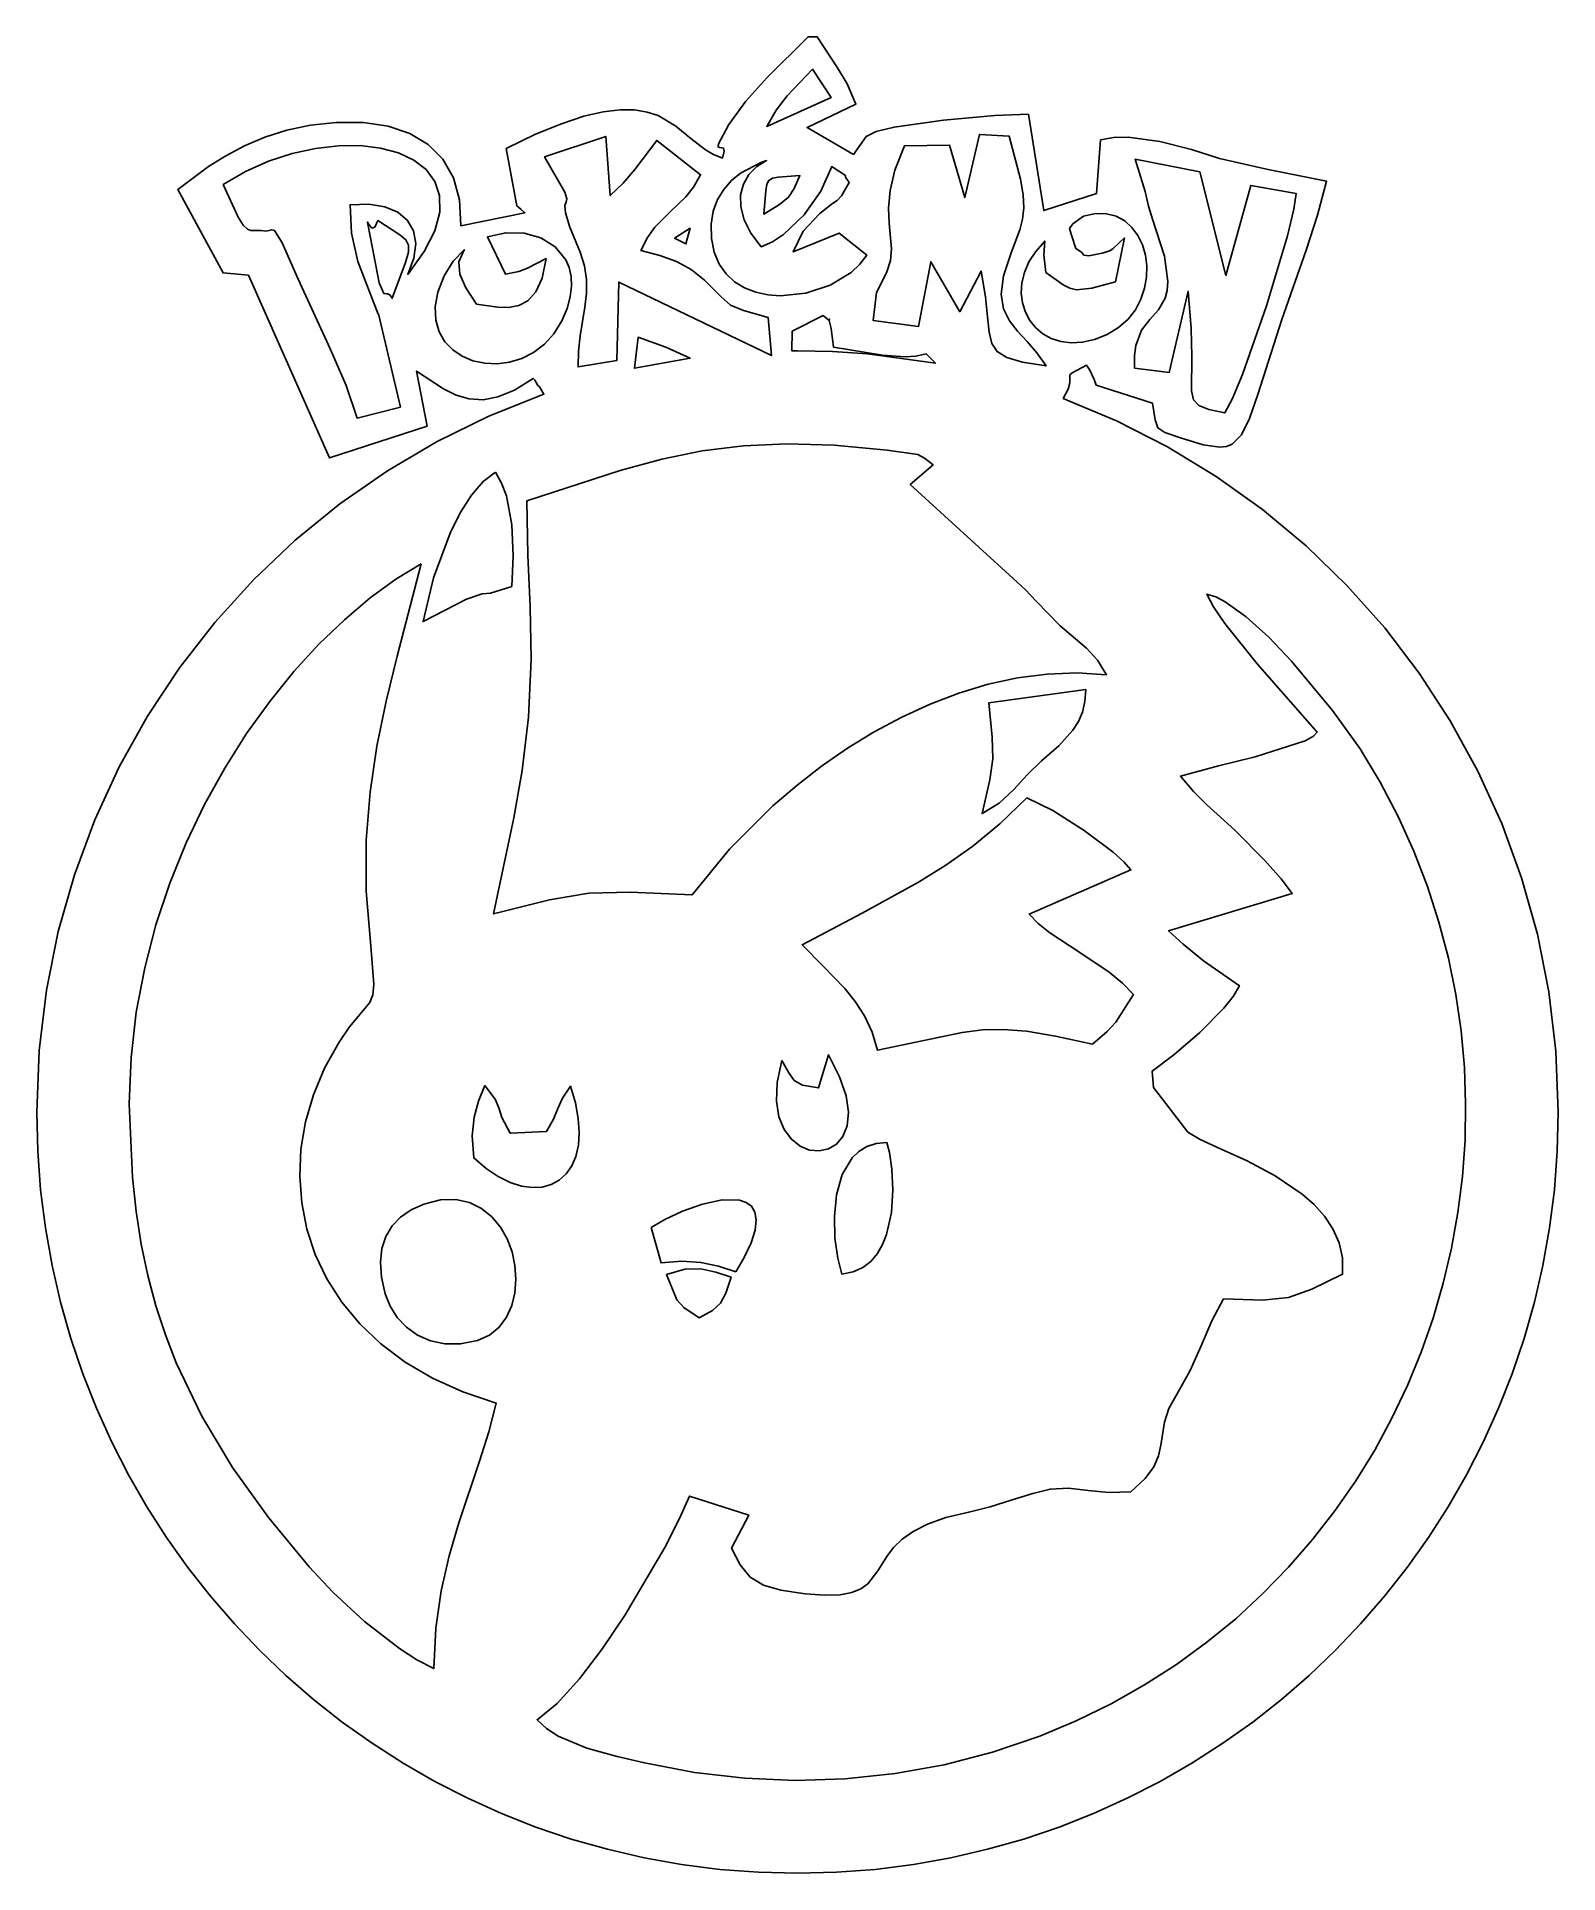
# Model space of a CAD drawing. Extents: x 34 to 176, y 62 to 234.
import ezdxf

# ---------------------------------------------------------------- set-up
doc = ezdxf.new("R2010")
doc.units = 0

msp = doc.modelspace()

# ---------------------------------------------------------------- linework, layer by layer
at = {"layer": 'Layer 1', "color": 250}
for points in [[(129.9145, 200.5833), (130.367994, 201.451715), (130.545767, 202.034902), (130.521713, 202.641788), (130.543663, 202.813586), (130.737452, 202.996355), (132.0881, 203.691), (132.0881, 203.691), (132.417863, 203.23595), (132.8002, 202.3516), (132.8002, 202.3516), (133.0106, 201.8328), (133.0106, 201.8328), (138.2939, 200.1314), (138.2939, 200.1314), (138.544767, 198.598105), (138.787563, 197.830737), (139.437927, 197.404302), (140.9115, 196.8938), (140.9115, 196.8938), (143.031075, 196.244014), (144.592163, 196.024228), (145.208818, 196.099315), (145.740506, 196.310379), (146.62185, 197.1784), (147.381937, 198.704228), (148.166513, 200.963797), (150.3921, 207.9879), (150.3921, 207.9879), (152.681875, 214.483425), (153.760575, 217.764853), (154.6028, 220.9389), (154.6028, 220.9389), (148.963263, 222.082675), (144.5508, 223.0637), (144.5508, 223.0637), (141.928356, 223.916592), (138.956375, 224.670812), (135.996356, 225.057102), (134.633802, 225.028128), (133.4098, 224.8062), (133.4098, 224.8062), (133.0298, 219.7905), (133.0298, 219.7905), (128.0876, 218.1915), (128.0876, 218.1915), (126.6556, 227.2242), (126.6556, 227.2242), (123.513266, 227.088659), (118.698, 226.672525), (114.058609, 226.007878), (112.382619, 225.592388), (111.4439, 225.1268), (111.4439, 225.1268), (110.2418, 223.4512), (110.2418, 223.4512), (105.9058, 225.9689), (105.9058, 225.9689), (110.4804, 228.1651), (110.4804, 228.1651), (109.645861, 230.053789), (108.736537, 231.552788), (106.8417, 234.482), (106.8417, 234.482), (105.9923, 234.482), (105.9923, 234.482), (102.122187, 230.614925), (100.14673, 228.456978), (98.5508, 226.2551), (98.5508, 226.2551), (97.591544, 224.433711), (97.559513, 224.149833), (97.69515, 224.087713), (98.077231, 224.040383), (98.127579, 223.760993), (97.9534, 223.115), (97.9534, 223.115), (97.124551, 223.436957), (96.376873, 223.872832), (95.005516, 224.95825), (93.6003, 226.115087), (91.9222, 227.087175), (90.906122, 227.423886), (89.732187, 227.618348), (88.370517, 227.638538), (86.791234, 227.452438), (84.96446, 227.028024), (82.860314, 226.333277), (80.448921, 225.336176), (77.7004, 224.0047), (77.7004, 224.0047), (78.6976, 218.6294), (78.6976, 218.6294), (79.068, 218.3168), (79.068, 218.3168), (79.4403, 217.9947), (79.4403, 217.9947), (73.4263, 216.7724), (73.4263, 216.7724), (73.317008, 219.199694), (72.750491, 221.273061), (71.762421, 222.995557), (70.388475, 224.370238), (68.664325, 225.400157), (66.625647, 226.08837), (64.308114, 226.437933), (61.7474, 226.4519), (61.7474, 226.4519), (59.340218, 226.191944), (57.115453, 225.719194), (55.060586, 225.064803), (53.1631, 224.259925), (51.410476, 223.335712), (49.790197, 222.323319), (46.8966, 220.1586), (46.8966, 220.1586), (51.1459, 212.3514), (51.1459, 212.3514), (53.5265, 212.1521), (53.5265, 212.1521), (61.1343, 195.0097), (61.1343, 195.0097), (70.2762, 198.005), (70.2762, 198.005), (69.2968, 203.1457), (69.2968, 203.1457), (71.804052, 201.493311), (73.006844, 200.903556), (74.232112, 200.543138), (75.522129, 200.46584), (76.919167, 200.725445), (78.4655, 201.375738), (80.2034, 202.4705), (80.2034, 202.4705), (80.3816, 202.304463), (80.5142, 202.0668), (80.5142, 202.0668), (80.658513, 201.809338), (80.8116, 201.6628), (80.8116, 201.6628), (81.2225, 200.9967), (81.2225, 200.9966), (76.123804, 198.96841), (71.226739, 196.568038), (66.548873, 193.813055), (62.107773, 190.721027), (57.921008, 187.309522), (54.006143, 183.596111), (50.380747, 179.59836), (47.062387, 175.333838), (44.068631, 170.820113), (41.417046, 166.074753), (39.125199, 161.115328), (37.210658, 155.959405), (35.69099, 150.624552), (34.583763, 145.128338), (33.906544, 139.488331), (33.6769, 133.7221), (33.6769, 133.722), (33.769705, 130.051106), (34.045133, 126.428404), (34.498701, 122.858377), (35.125929, 119.345507), (35.922336, 115.894276), (36.883439, 112.509165), (38.004757, 109.194657), (39.281809, 105.955233), (40.710114, 102.795375), (42.28519, 99.719566), (44.002555, 96.732287), (45.857729, 93.83802), (47.846229, 91.041247), (49.963574, 88.34645), (52.205283, 85.758112), (54.566875, 83.280713), (57.043868, 80.918735), (59.63178, 78.676662), (62.32613, 76.558974), (65.122437, 74.570153), (68.016219, 72.714682), (71.002995, 70.997043), (74.078284, 69.421717), (77.237603, 67.993186), (80.476472, 66.715932), (83.790409, 65.594438), (87.174933, 64.633184), (90.625561, 63.836654), (94.137814, 63.209328), (97.707209, 62.755689), (101.329265, 62.480219), (104.9995, 62.3874), (104.9996, 62.3874), (108.669863, 62.48022), (112.291944, 62.75569), (115.861363, 63.209331), (119.373638, 63.836658), (122.824287, 64.633191), (126.20883, 65.594447), (129.522785, 66.715945), (132.76167, 67.993202), (135.921005, 69.421736), (138.996307, 70.997066), (141.983096, 72.71471), (144.87689, 74.570185), (147.673207, 76.55901), (150.367567, 78.676702), (152.955487, 80.918781), (155.432487, 83.280763), (157.794086, 85.758166), (160.035801, 88.34651), (162.153151, 91.041311), (164.141656, 93.838088), (165.996833, 96.73236), (167.714201, 99.719643), (169.289279, 102.795456), (170.717586, 105.955317), (171.99464, 109.194744), (173.115959, 112.509256), (174.077063, 115.894369), (174.87347, 119.345603), (175.500699, 122.858475), (175.954267, 126.428503), (176.229695, 130.051205), (176.3225, 133.7221), (176.3225, 133.7221), (176.09909, 139.409888), (175.440094, 144.975129), (174.362363, 150.40097), (172.88275, 155.670558), (171.018105, 160.767039), (168.785281, 165.673561), (166.201129, 170.37327), (163.2825, 174.849313), (160.046246, 179.084836), (156.509219, 183.062988), (152.68827, 186.766914), (148.60025, 190.179761), (144.262012, 193.284676), (139.690406, 196.064807), (134.902285, 198.503299), (129.9145, 200.5833), (129.9145, 200.5833)], [(108.1512, 228.7977), (102.1116, 226.0801), (102.1116, 226.0801), (103.004259, 227.58985), (104.04195, 228.9538), (106.4082, 231.4333), (106.4082, 231.4333), (108.1512, 228.7977), (108.1512, 228.7977)], [(65.7318, 208.5131), (67.7692, 199.7788), (67.7692, 199.7788), (63.7261, 198.7489), (63.7261, 198.7489), (62.681977, 201.813045), (61.204138, 205.173937), (58.1733, 211.7663), (58.1733, 211.7663), (56.694362, 215.169133), (55.956575, 216.320887), (55.708968, 216.401059), (55.458675, 216.336598), (55.143038, 216.266886), (54.6994, 216.3313), (54.6994, 216.3313), (54.046911, 216.333286), (53.749923, 216.315439), (53.425837, 216.437862), (53.039704, 216.815178), (52.55657, 217.562008), (51.1595, 220.6227), (51.1595, 220.6227), (53.249242, 221.842904), (55.421397, 222.81395), (57.629493, 223.539344), (59.827055, 224.022589), (61.967609, 224.267189), (64.004681, 224.276649), (65.891799, 224.054472), (67.582487, 223.604163), (69.030273, 222.929224), (70.188683, 222.033162), (71.011242, 220.919479), (71.451477, 219.59168), (71.462914, 218.053268), (70.999079, 216.307748), (70.013499, 214.358624), (68.4597, 212.2094), (68.4597, 212.2094), (69.043713, 213.736642), (69.219352, 215.104255), (69.010843, 216.290318), (68.442412, 217.272912), (67.538287, 218.030118), (66.322692, 218.540014), (64.819854, 218.780681), (63.054, 218.7302), (63.054, 218.7302), (63.198225, 216.070725), (63.7752, 213.4138), (63.7752, 213.4138), (65.6915, 208.4716), (65.6915, 208.4716), (65.7318, 208.5131), (65.7318, 208.5131)], [(102.5581, 204.6025), (88.2494, 211.4868), (88.2494, 211.4868), (88.0539, 204.1305), (88.0539, 204.1305), (84.4301, 203.5482), (84.4301, 203.5482), (84.462684, 205.03219), (84.620386, 206.450686), (85.055238, 209.142338), (85.204435, 210.441066), (85.222845, 211.725445), (85.046492, 213.008261), (84.6114, 214.3023), (84.6114, 214.3023), (83.647601, 216.625554), (83.243253, 217.971584), (83.197054, 218.656504), (83.3077, 218.996425), (83.37389, 219.307462), (83.194322, 219.905728), (81.2927, 223.2284), (81.2927, 223.2284), (87.0271, 225.1377), (87.0271, 225.1377), (87.4391, 219.6019), (87.4391, 219.6019), (88.668102, 220.751739), (89.739238, 222.042063), (91.8092, 224.7646), (91.8092, 224.7646), (95.9151, 221.5526), (95.9151, 221.5526), (95.238244, 220.38878), (94.527805, 219.4805), (93.060513, 218.077475), (91.621889, 216.637363), (90.947286, 215.682723), (90.3206, 214.454), (90.3206, 214.454), (92.099955, 213.9676), (93.657787, 213.40635), (95.040327, 212.66975), (96.2938, 211.6573), (96.2938, 211.6573), (97.799697, 210.132652), (98.7283, 209.343013), (99.930053, 208.836292), (102.2554, 208.1604), (102.2554, 208.1604), (102.5581, 204.6025), (102.5581, 204.6025)], [(112.0835, 207.8914), (112.40785, 210.507775), (113.3364, 212.3524), (113.3364, 212.3524), (113.715689, 213.497915), (113.803764, 214.613448), (113.592163, 217.011137), (113.535432, 218.421579), (113.67338, 220.058608), (114.127478, 221.986367), (115.0192, 224.269), (115.0192, 224.269), (119.2521, 224.3317), (119.2521, 224.3317), (120.6789, 219.4045), (120.6789, 219.4045), (122.0475, 225.3239), (122.0475, 225.3239), (124.8423, 225.1789), (124.8423, 225.1789), (125.915425, 221.125977), (126.14877, 219.661603), (126.204425, 218.447587), (126.100734, 217.390655), (125.856038, 216.39753), (125.017, 214.2296), (125.017, 214.2296), (124.298779, 212.071648), (124.100595, 210.363066), (124.323604, 208.998213), (124.868963, 207.87145), (125.637825, 206.877137), (126.531348, 205.909634), (127.450688, 204.863302), (128.297, 203.6325), (128.297, 203.6325), (126.106788, 204.000659), (124.632175, 204.420606), (123.71948, 204.972544), (123.215025, 205.736675), (122.965129, 206.793203), (122.816113, 208.222331), (122.614296, 210.104263), (122.206, 212.5192), (122.206, 212.5192), (120.2098, 208.7076), (120.2098, 208.7076), (117.4917, 213.3895), (117.4917, 213.3895), (116.3528, 207.3404), (116.3528, 207.3404), (112.0835, 207.8914), (112.0835, 207.8914)], [(111.4851, 214.0224), (110.837342, 213.165183), (110.032792, 212.402681), (108.057723, 211.189725), (105.768703, 210.439331), (103.374538, 210.2073), (102.203278, 210.303108), (101.084037, 210.549431), (100.042913, 210.953245), (99.106008, 211.521525), (98.299423, 212.261245), (97.64926, 213.179381), (97.181618, 214.282908), (96.9226, 215.5788), (96.9226, 215.5788), (96.8992, 216.923844), (97.105109, 218.139664), (97.511696, 219.22583), (98.090325, 220.181913), (98.812364, 221.007481), (99.649178, 221.702105), (101.5526, 222.6968), (101.5526, 222.6968), (102.0989, 222.8774), (102.0989, 222.8774), (101.173631, 222.308292), (100.443436, 221.567139), (99.933945, 220.676701), (99.670787, 219.659738), (99.679594, 218.539006), (99.985995, 217.337267), (100.615621, 216.077279), (101.5941, 214.7818), (101.5941, 214.7818), (102.641457, 215.267489), (103.676802, 215.958123), (105.609887, 217.804338), (107.19023, 220.020658), (108.2147, 222.3073), (108.2147, 222.3073), (108.2619, 222.2778), (108.2619, 222.2778), (109.499763, 221.475575), (109.509342, 221.337075), (109.8311, 220.828), (109.8311, 220.828), (109.133444, 219.581464), (108.72015, 219.123113), (108.173131, 218.779305), (107.0743, 217.8764), (107.0743, 217.8764), (105.543837, 216.27385), (104.6055, 214.3137), (104.6055, 214.3137), (108.8922, 216.0835), (108.8922, 216.0835), (111.4851, 214.0224), (111.4851, 214.0224)], [(137.6007, 219.9701), (136.6707, 223.0053), (136.6707, 223.0053), (142.7162, 221.8296), (142.7162, 221.8296), (145.1667, 212.12), (145.1667, 212.12), (147.4937, 220.5422), (147.4937, 220.5422), (151.7342, 219.8006), (151.7342, 219.8006), (151.542762, 218.309329), (150.942248, 215.833388), (148.964762, 209.279425), (146.70327, 202.842575), (145.747749, 200.513024), (145.0593, 199.2267), (145.0593, 199.2267), (143.555522, 199.551272), (142.6254, 199.91608), (142.135341, 200.458401), (141.95175, 201.315512), (141.9696, 204.523214), (141.903853, 207.148358), (141.6102, 210.6374), (141.6102, 210.6374), (139.8517, 203.0244), (139.8517, 203.0244), (136.6067, 203.4387), (136.6067, 203.4387), (136.594481, 204.604058), (136.715969, 205.5565), (137.258855, 206.971552), (138.032935, 207.98168), (138.835787, 208.884713), (139.464992, 209.978474), (139.651219, 210.68995), (139.718127, 211.560792), (139.39277, 213.929492), (138.2865, 217.3824), (138.2865, 217.3824), (137.898975, 218.606388), (137.6007, 219.9701), (137.6007, 219.9701)], [(101.8447, 217.8519), (102.044737, 220.050875), (102.137995, 220.654507), (102.316625, 221.019475), (102.64804, 221.214709), (103.19965, 221.309137), (105.2331, 221.4713), (105.2331, 221.4713), (104.679911, 220.249373), (104.145387, 219.460187), (103.30762, 218.771708), (101.8447, 217.8519), (101.8447, 217.8519)], [(67.0148, 209.9818), (66.769928, 210.30701), (66.567914, 210.381406), (66.212987, 210.4278), (65.791067, 211.421069), (65.1432, 214.6613), (65.1432, 214.6613), (64.732406, 216.928884), (64.697918, 217.129659), (64.7583, 216.99025), (65.106469, 216.536366), (65.365652, 216.644632), (65.6625, 217.2582), (65.6625, 217.2582), (67.733787, 215.919873), (68.285058, 215.46086), (68.54065, 214.965763), (68.520992, 214.302445), (68.246512, 213.33877), (67.0148, 209.9818), (67.0148, 209.9818)], [(134.036, 206.5789), (132.85193, 206.105592), (131.724491, 205.849507), (130.664908, 205.793245), (129.684406, 205.919409), (128.794212, 206.2106), (128.00555, 206.64942), (127.329646, 207.218469), (126.777725, 207.90035), (126.361013, 208.677664), (126.090734, 209.533011), (125.978115, 210.448995), (126.034381, 211.408216), (126.270757, 212.393275), (126.698469, 213.386775), (127.328741, 214.371316), (128.1728, 215.3295), (128.1728, 215.3295), (128.095088, 214.037312), (128.2945, 212.4005), (128.2945, 212.4005), (129.912581, 211.21793), (130.540858, 210.911515), (131.146175, 210.771513), (132.580581, 210.920239), (134.8011, 211.5231), (134.8011, 211.5231), (135.6485, 215.6322), (135.6485, 215.6322), (134.594612, 214.635112), (134.27652, 214.421658), (133.566, 214.2096), (133.566, 214.2096), (132.316741, 213.952014), (131.845925, 214.011237), (131.620172, 214.280292), (131.1061, 214.6522), (131.1061, 214.6522), (130.680641, 215.879103), (130.51275, 216.499425), (130.820659, 216.947284), (131.8226, 217.6568), (131.8226, 217.6568), (132.944017, 217.903337), (133.964719, 217.893468), (134.878199, 217.655311), (135.677952, 217.216984), (136.35747, 216.606607), (136.910249, 215.852296), (137.329782, 214.982171), (137.609562, 214.02435), (137.743085, 213.00695), (137.723843, 211.958091), (137.545331, 210.90589), (137.201042, 209.878466), (136.684471, 208.903936), (135.989111, 208.01042), (135.108456, 207.226035), (134.036, 206.5789), (134.036, 206.5789)], [(82.9026, 207.8569), (82.164281, 206.645763), (81.269894, 205.659211), (80.254269, 204.891277), (79.152237, 204.335994), (77.998629, 203.987394), (76.828275, 203.839511), (75.676005, 203.886377), (74.57665, 204.122025), (73.56504, 204.540488), (72.676006, 205.135798), (71.944379, 205.901989), (71.404988, 206.833094), (71.092664, 207.923144), (71.042237, 209.166173), (71.288539, 210.556214), (71.8664, 212.0873), (71.8664, 212.0873), (72.7043, 213.447738), (73.7588, 214.5231), (73.7588, 214.5231), (73.246734, 213.402453), (73.329775, 212.243425), (73.910928, 210.952659), (74.8932, 209.4368), (74.8932, 209.4368), (76.906314, 209.126695), (77.91144, 209.103404), (78.865663, 209.281113), (79.731521, 209.744688), (80.471555, 210.578998), (81.048301, 211.868913), (81.4243, 213.6993), (81.4243, 213.6993), (79.679638, 212.800813), (78.87633, 212.472923), (77.6352, 212.2204), (77.6352, 212.2204), (75.9274, 215.7297), (75.9274, 215.7297), (77.654767, 216.106064), (79.368061, 216.066672), (80.952109, 215.62505), (82.291738, 214.794725), (83.271774, 213.589221), (83.590954, 212.850005), (83.777045, 212.022066), (83.815652, 211.107095), (83.692378, 210.106783), (83.392826, 209.022821), (82.9026, 207.8569), (82.9026, 207.8569)], [(94.5446, 215.0696), (93.4713, 215.5933), (93.4713, 215.5933), (94.9334, 216.5433), (94.9334, 216.5433), (94.5446, 215.0696), (94.5446, 215.0696)], [(117.9369, 203.8859), (111.5516, 204.7596), (108.294778, 204.981875), (104.9995, 205.0567), (104.9995, 205.0567), (104.4613, 205.0548), (104.4613, 205.0548), (104.5012, 206.8895), (104.5012, 206.8895), (107.4059, 208.3543), (107.4059, 208.3543), (107.9753, 207.8795), (107.9753, 207.8795), (108.1579, 207.1362), (108.1579, 207.1362), (108.379, 205.3812), (108.379, 205.3812), (112.96945, 204.646712), (115.084647, 204.478205), (116.093621, 204.550608), (117.0688, 204.7682), (117.0688, 204.7682), (117.9369, 203.8859), (117.9369, 203.8859)], [(107.9753, 207.8795), (108.006575, 208.042663), (107.9753, 207.8795), (107.9753, 207.8795)], [(94.9506, 204.3542), (89.7085, 203.4135), (89.7085, 203.4135), (90.0543, 206.3194), (90.0543, 206.3194), (92.659312, 205.384913), (94.9506, 204.3542), (94.9506, 204.3542)], [(79.6232, 190.9773), (88.364923, 193.833358), (92.267843, 194.886104), (96.068787, 195.667137), (99.925246, 196.160317), (103.994708, 196.349498), (108.434663, 196.21854), (113.4026, 195.7513), (113.4026, 195.7513), (116.2732, 195.331388), (116.899016, 195.004314), (117.7047, 194.3684), (117.7047, 194.3684), (115.5758, 192.5318), (115.5758, 192.5318), (125.2311, 183.723), (125.2311, 183.723), (126.379789, 182.667066), (127.403688, 181.56975), (129.6371, 179.2872), (129.6371, 179.2872), (132.105238, 177.175862), (133.11913, 176.073961), (133.9826, 174.6893), (133.9826, 174.6893), (131.205224, 174.861609), (128.420268, 174.759861), (125.639296, 174.401045), (122.87387, 173.802147), (120.135556, 172.980156), (117.435915, 171.952059), (114.786513, 170.734844), (112.198913, 169.3455), (109.684677, 167.801013), (107.255371, 166.118372), (104.922556, 164.314565), (102.697798, 162.406578), (98.618705, 158.34602), (95.1106, 154.0726), (95.1106, 154.0726), (89.309588, 154.310995), (85.4483, 154.225362), (81.765512, 153.617298), (76.5, 152.2884), (76.5, 152.2884), (78.401513, 161.274175), (79.19467, 165.711703), (79.7838, 170.7074), (79.7838, 170.7074), (80.027188, 176.111803), (79.9288, 181.0546), (79.717763, 185.891272), (79.6232, 190.9773), (79.6232, 190.9773)], [(76.678, 193.6801), (77.260933, 192.657408), (77.703192, 191.471619), (78.223512, 188.756625), (78.354602, 185.826869), (78.2121, 182.9741), (78.2121, 182.9741), (76.216202, 182.329377), (75.442438, 182.291413), (73.975955, 181.770167), (69.9019, 179.6756), (69.9019, 179.6756), (70.872311, 183.779355), (72.435738, 187.973812), (73.387985, 189.874216), (74.42627, 191.520289), (75.529855, 192.819696), (76.678, 193.6801), (76.678, 193.6801)], [(69.7179, 185.0841), (67.455502, 176.427177), (66.430922, 172.232506), (65.565112, 168.016188), (64.923838, 163.695089), (64.572867, 159.18608), (64.577965, 154.406027), (65.0049, 149.2718), (65.0049, 149.2718), (65.293641, 145.687905), (65.185213, 144.696075), (64.905, 143.988788), (63.819459, 142.681227), (63.009252, 141.707648), (62.0175, 140.272), (62.0175, 140.272), (60.66001, 137.822633), (59.614373, 135.320814), (58.878878, 132.787367), (58.451812, 130.243114), (58.331464, 127.708879), (58.51612, 125.205485), (59.00407, 122.753755), (59.7936, 120.374512), (60.882999, 118.08858), (62.270555, 115.916782), (63.954555, 113.879941), (65.933288, 111.99888), (68.20504, 110.294422), (70.768102, 108.78739), (73.620759, 107.498609), (76.7613, 106.4489), (76.7613, 106.4489), (76.069507, 103.742728), (75.199742, 100.993877), (73.259237, 95.223038), (72.354967, 92.128499), (71.605664, 88.84618), (71.094563, 85.339805), (70.9049, 81.5731), (70.9049, 81.5731), (69.318634, 82.384318), (67.674131, 83.434105), (64.398025, 85.989037), (61.451806, 88.717202), (59.2107, 91.0979), (59.2107, 91.0979), (55.394876, 95.738227), (52.035694, 100.40922), (49.149002, 105.207726), (46.75065, 110.230587), (45.739554, 112.856416), (44.856485, 115.574651), (44.103426, 118.397397), (43.482356, 121.336761), (42.995258, 124.404847), (42.644112, 127.613762), (42.3576, 134.5025), (42.3576, 134.5025), (42.523738, 138.836268), (43.011991, 143.08603), (43.797446, 147.23629), (44.855189, 151.27155), (46.160306, 155.176315), (47.687883, 158.935088), (49.413007, 162.532374), (51.310763, 165.952675), (53.356237, 169.180496), (55.524515, 172.20034), (57.790684, 174.996711), (60.12983, 177.554112), (62.517038, 179.857049), (64.927395, 181.890023), (67.335987, 183.637539), (69.7179, 185.0841), (69.7179, 185.0841)], [(140.6312, 107.3911), (141.79615, 109.491808), (142.828275, 111.823637), (143.840937, 114.141423), (144.9475, 116.2), (144.9475, 116.2), (148.586745, 116.094359), (151.028887, 116.349225), (153.217361, 117.110378), (156.0956, 118.5236), (156.0956, 118.5236), (156.080686, 120.055882), (155.768288, 121.468373), (155.196686, 122.766745), (154.404159, 123.956669), (153.428988, 125.043817), (152.309451, 126.033861), (149.7904, 127.745325), (147.153243, 129.136436), (144.704216, 130.252569), (142.749556, 131.139098), (141.5955, 131.8414), (141.5955, 131.8414), (139.5199, 134.5188), (139.5199, 134.5188), (138.372375, 136.015688), (138.2567, 137.5608), (138.2567, 137.5608), (140.295691, 139.091859), (142.722375, 141.169275), (144.960772, 143.439178), (145.829368, 144.535729), (146.4349, 145.5477), (146.4349, 145.5477), (143.055788, 147.898937), (141.143308, 149.436277), (139.7879, 150.7046), (139.7879, 150.7046), (151.3795, 154.2114), (151.3795, 154.2114), (150.343455, 155.571028), (148.821362, 157.28205), (146.0008, 160.1331), (146.0008, 160.1331), (143.353762, 162.523988), (142.128902, 163.76453), (140.9174, 165.2067), (140.9174, 165.2067), (144.452712, 166.15395), (147.9119, 167.0172), (147.9119, 167.0172), (152.5861, 168.4947), (152.5861, 168.4947), (153.359175, 168.947525), (153.7223, 169.3201), (153.7223, 169.3201), (148.080425, 175.719863), (145.075803, 179.501673), (143.999111, 181.071521), (143.3858, 182.2496), (143.3858, 182.2496), (144.203214, 181.996391), (145.098647, 181.54303), (147.065784, 180.132841), (149.171629, 178.213012), (151.3006, 175.977525), (155.165591, 171.335497), (157.7361, 167.7586), (157.7361, 167.7585), (159.620246, 164.615487), (161.29975, 161.410581), (162.776868, 158.151596), (164.053857, 154.846348), (165.132973, 151.50265), (166.016472, 148.128316), (166.70661, 144.731161), (167.205644, 141.318998), (167.515829, 137.899643), (167.639423, 134.480908), (167.57868, 131.070609), (167.335859, 127.676559), (166.913213, 124.306573), (166.313001, 120.968464), (165.537478, 117.670048), (164.5889, 114.419138), (163.469524, 111.223548), (162.181605, 108.091093), (160.727401, 105.029586), (159.109166, 102.046843), (157.329159, 99.150677), (155.389633, 96.348902), (153.292847, 93.649332), (151.041056, 91.059783), (148.636517, 88.588067), (146.081484, 86.242), (143.378216, 84.029394), (140.528968, 81.958066), (137.535996, 80.035828), (134.401557, 78.270495), (131.127906, 76.669881), (127.7173, 75.2418), (127.7173, 75.2418), (123.277511, 73.724498), (118.745952, 72.551117), (114.140819, 71.721656), (109.480312, 71.236113), (104.782629, 71.094487), (100.065967, 71.296777), (95.348525, 71.842981), (90.6485, 72.7331), (90.6485, 72.7331), (88.099548, 73.315914), (85.243012, 74.118562), (82.573095, 75.239305), (81.462557, 75.949667), (80.584, 76.7764), (80.584, 76.7764), (82.474609, 78.302381), (84.553186, 80.602213), (86.710717, 83.445288), (88.838188, 86.601), (92.566895, 92.927913), (93.950105, 95.6379), (94.8672, 97.7381), (94.8672, 97.7381), (100.4255, 95.9586), (100.4255, 95.9586), (98.8216, 92.8582), (98.8216, 92.8582), (99.624316, 91.279431), (100.576975, 90.146275), (101.804847, 89.385831), (103.4332, 88.9252), (103.4332, 88.9252), (105.726101, 88.57919), (107.559922, 88.43855), (108.999006, 88.482215), (110.107692, 88.689116), (110.950322, 89.038185), (111.591238, 89.508354), (112.525288, 90.727725), (113.42457, 92.178686), (114.022026, 92.938344), (114.803814, 93.692697), (115.834274, 94.420676), (117.177748, 95.101215), (118.898576, 95.713246), (121.0611, 96.2357), (121.0611, 96.2357), (123.07757, 96.740177), (125.134363, 97.380788), (127.057223, 97.98658), (128.6719, 98.3866), (128.6719, 98.3866), (130.405516, 98.459466), (132.239125, 98.270375), (134.180997, 98.074047), (136.2394, 98.1252), (136.2394, 98.1252), (137.592597, 99.364103), (138.412489, 100.472167), (138.85084, 101.503288), (139.059413, 102.511363), (139.39428, 104.673952), (139.824101, 105.936258), (140.6312, 107.3911), (140.6312, 107.3911)], [(122.2987, 161.6875), (123.043302, 164.840889), (123.313688, 166.826613), (123.234855, 168.834105), (122.9318, 172.0528), (122.9318, 172.0528), (132.0169, 173.3258), (132.0169, 173.3258), (131.942557, 172.194248), (131.70783, 171.196486), (131.329485, 170.30749), (130.824287, 169.502238), (129.500402, 168.04287), (127.8703, 166.6182), (127.8703, 166.6182), (126.539444, 165.321573), (125.266075, 163.944613), (123.901919, 162.67177), (122.2987, 161.6875), (122.2987, 161.6875)], [(105.4295, 149.3887), (111.058719, 152.369802), (116.345525, 155.248238), (118.90918, 156.840385), (121.445619, 158.63658), (123.974305, 160.713394), (126.5147, 163.1474), (126.5147, 163.1474), (128.936395, 161.965694), (131.885537, 160.10445), (134.583411, 158.080006), (135.594773, 157.16794), (136.2513, 156.4087), (136.2513, 156.4087), (126.7253, 152.271), (126.7253, 152.271), (127.553658, 151.398164), (128.659361, 150.520425), (131.372663, 148.7211), (134.204933, 146.81475), (135.459346, 145.80323), (136.4959, 144.7431), (136.4959, 144.7431), (134.857613, 142.1531), (134.033064, 141.264994), (132.659, 140.0929), (132.659, 140.0929), (129.191528, 140.836807), (126.478555, 141.284114), (124.278307, 141.466523), (122.349013, 141.415738), (120.448897, 141.16346), (118.336189, 140.741392), (112.5059, 139.5147), (112.5059, 139.5147), (111.997648, 141.21773), (111.280414, 142.729333), (110.404933, 144.078254), (109.421937, 145.293238), (107.336342, 147.436373), (105.4295, 149.3887), (105.4295, 149.3887)], [(103.534, 138.5357), (104.202541, 137.388748), (104.694925, 136.663662), (105.461772, 136.23492), (106.9537, 135.977), (106.9537, 135.977), (107.8907, 139.081), (107.8907, 139.081), (108.946979, 137.021699), (109.554123, 135.226484), (109.770415, 133.696628), (109.654141, 132.433405), (109.263583, 131.438088), (108.657025, 130.711951), (107.892753, 130.256268), (107.02905, 130.072312), (106.1242, 130.161358), (105.236487, 130.524679), (104.424196, 131.163548), (103.745609, 132.079239), (103.259013, 133.273026), (103.022689, 134.746183), (103.094924, 136.499983), (103.534, 138.5357), (103.534, 138.5357)], [(81.4618, 131.9039), (82.139498, 133.064069), (82.544713, 134.05245), (82.96982, 135.024931), (83.7072, 136.1374), (83.7072, 136.1374), (84.17864, 134.572819), (84.453048, 133.125777), (84.542985, 131.803795), (84.461014, 130.614395), (84.219697, 129.565098), (83.831595, 128.663426), (83.309271, 127.916898), (82.665288, 127.333037), (81.912206, 126.919365), (81.062588, 126.683401), (80.128996, 126.632668), (79.123992, 126.774686), (78.060139, 127.116977), (76.949997, 127.667062), (75.806131, 128.432463), (74.6411, 129.4207), (74.6411, 129.4207), (74.5133, 131.491425), (74.69495, 133.223975), (75.10865, 134.750837), (75.677, 136.2045), (75.677, 136.2045), (76.655094, 134.936812), (76.99835, 134.09835), (77.277931, 133.196362), (78.065, 131.7381), (78.065, 131.7381), (81.4618, 131.9039), (81.4618, 131.9039)], [(109.1565, 118.5402), (108.767986, 120.035464), (108.514967, 121.887533), (108.460668, 123.924469), (108.668312, 125.974338), (109.201124, 127.865201), (110.122327, 129.425123), (110.748332, 130.027252), (111.495144, 130.482169), (112.370666, 130.768382), (113.3828, 130.8644), (113.3828, 130.8644), (113.637431, 129.925201), (113.855273, 128.373952), (113.942876, 126.430773), (113.806787, 124.315788), (113.353557, 122.249116), (112.97881, 121.302686), (112.489733, 120.45088), (111.874645, 119.721213), (111.121864, 119.141201), (110.21971, 118.738358), (109.1565, 118.5402), (109.1565, 118.5402)], [(66.3493, 116.6738), (65.99615, 118.243389), (65.894528, 119.666591), (66.033868, 120.942665), (66.4036, 122.070875), (66.993157, 123.050482), (67.791972, 123.880747), (68.789475, 124.560932), (69.9751, 125.0903), (69.9751, 125.0903), (71.544574, 125.4809), (72.971072, 125.515318), (74.249359, 125.235896), (75.374205, 124.684978), (76.340375, 123.904909), (77.142638, 122.938031), (77.775762, 121.826688), (78.234512, 120.613225), (78.513658, 119.339984), (78.607966, 118.04931), (78.512204, 116.783545), (78.221139, 115.585034), (77.729539, 114.496121), (77.032171, 113.559148), (76.123802, 112.81646), (74.9992, 112.3104), (74.9992, 112.3104), (73.413007, 111.988033), (71.93823, 111.98705), (70.591297, 112.27073), (69.388638, 112.80235), (68.346679, 113.545189), (67.481852, 114.462525), (66.810582, 115.517636), (66.3493, 116.6738), (66.3493, 116.6738)], [(91.2967, 122.8967), (92.548306, 123.645096), (94.223195, 124.42242), (96.098008, 125.081912), (97.949388, 125.476812), (99.553974, 125.460361), (100.193921, 125.252016), (100.688411, 124.885798), (101.009523, 124.343363), (101.129339, 123.606365), (101.019938, 122.656459), (100.6534, 121.4753), (100.6534, 121.4753), (99.9705, 120.01245), (99.2069, 118.7539), (99.2069, 118.7539), (97.606691, 119.264102), (95.9429, 119.606912), (94.161584, 119.731342), (92.2088, 119.5864), (92.2088, 119.5864), (91.2967, 122.8967), (91.2967, 122.8967)], [(92.7135, 118.5087), (94.437936, 119.009356), (95.932713, 119.035375), (97.331808, 118.728806), (98.7692, 118.2317), (98.7692, 118.2317), (98.286062, 116.760391), (97.7772, 115.81215), (97.020387, 115.120709), (95.7934, 114.4198), (95.7934, 114.4198), (94.353539, 115.407202), (93.698712, 116.120262), (92.7135, 118.5087), (92.7135, 118.5087)]]:
    msp.add_lwpolyline(points, dxfattribs=at)

doc.saveas('drawing.dxf')
